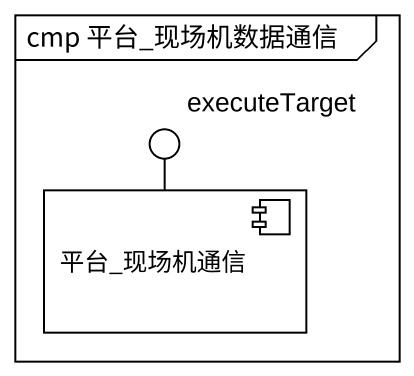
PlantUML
@startuml
mainframe cmp 平台_现场机数据通信
() executeTarget #FFFFFF
component 平台_现场机通信 #FFFFFF
平台_现场机通信 -up- executeTarget
@enduml
